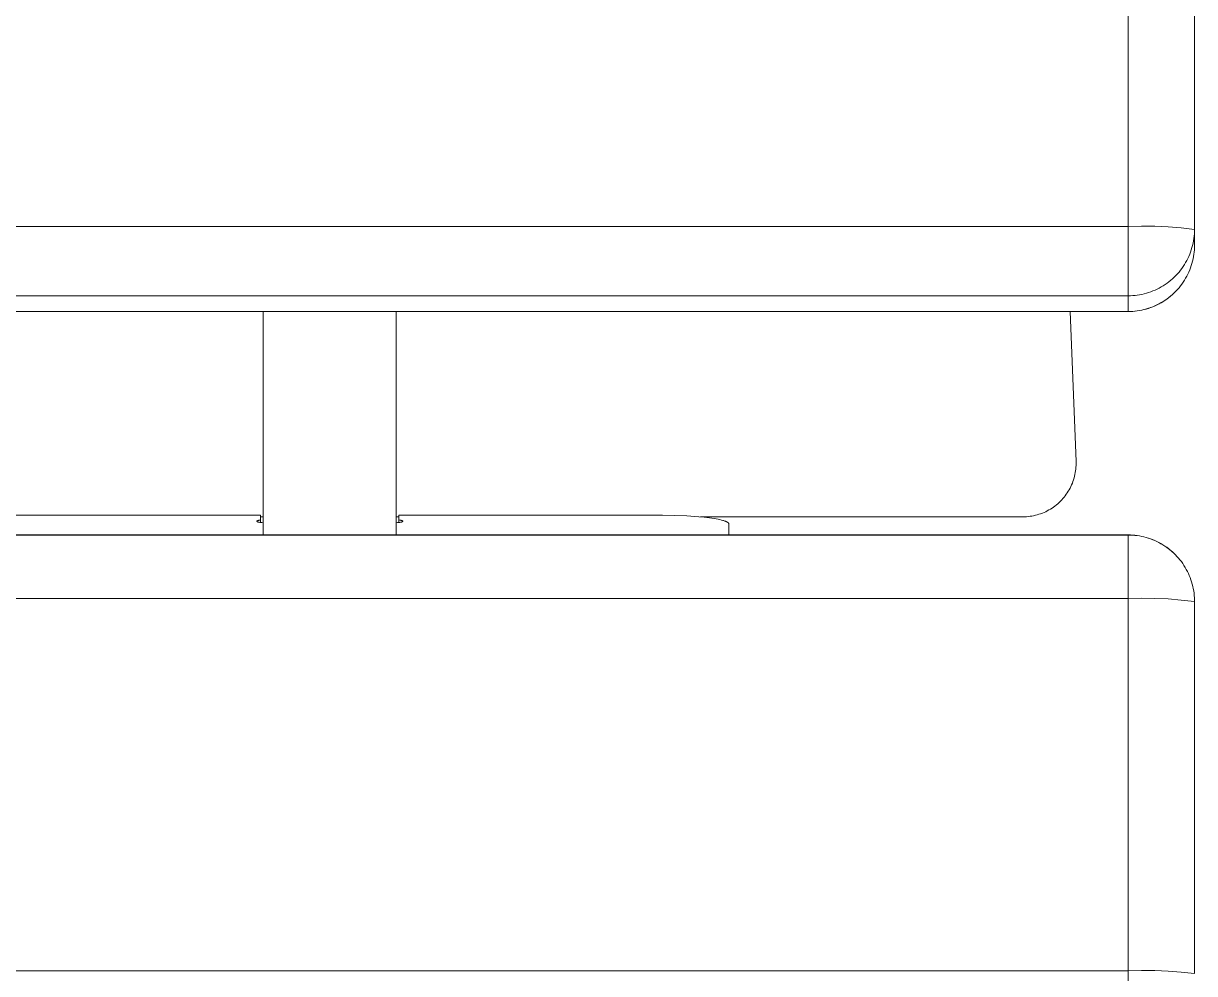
# Model space of a CAD drawing. Header units: inches. Extents: x -16 to 183, y -17 to 123.
# Drawn here: x 59.717 to 63.182, y 38.502 to 41.314 of the extents above; entities that cross this region are included whole.
import ezdxf

# ---------------------------------------------------------------- set-up
doc = ezdxf.new("R2010")
doc.units = ezdxf.units.IN
doc.layers.add('ZANO_R', color=7, linetype='Continuous', lineweight=0)

msp = doc.modelspace()

# ---------------------------------------------------------------- linework, layer by layer
at = {"layer": 'ZANO_R'}
for p, q in [((62.98564, 40.71334), (62.98564, 41.81472)), ((63.18249, 40.70522), (63.18249, 41.75968)), ((-7.48676, 40.71334), (62.98564, 40.71334)), ((62.98564, 40.71334), (63.02508, 40.71433)), ((62.98564, 40.50836), (62.98564, 40.71334)), ((63.02508, 40.71433), (63.06453, 40.714)), ((63.06453, 40.714), (63.10394, 40.71233)), ((63.10394, 40.71233), (63.14328, 40.70934)), ((63.14328, 40.70934), (63.18249, 40.70503)), ((63.18201, 40.69131), (63.18141, 40.68447)), ((63.18237, 40.69817), (63.18201, 40.69131)), ((63.18249, 40.70503), (63.18237, 40.69817)), ((63.18249, 40.70067), (63.18249, 40.65848)), ((63.17663, 40.65743), (63.17485, 40.6508)), ((63.17818, 40.66412), (63.17663, 40.65743)), ((63.17949, 40.67087), (63.17818, 40.66412)), ((63.18057, 40.67765), (63.17949, 40.67087)), ((63.18141, 40.68447), (63.18057, 40.67765)), ((63.18249, 40.65848), (63.18237, 40.65162)), ((63.16254, 40.61879), (63.15942, 40.61267)), ((63.16545, 40.62501), (63.16254, 40.61879)), ((63.16813, 40.63133), (63.16545, 40.62501)), ((63.1706, 40.63774), (63.16813, 40.63133)), ((63.17284, 40.64423), (63.1706, 40.63774)), ((63.17485, 40.6508), (63.17284, 40.64423)), ((63.17818, 40.61757), (63.17663, 40.61088)), ((63.17949, 40.62432), (63.17818, 40.61757)), ((63.18057, 40.6311), (63.17949, 40.62432)), ((63.18141, 40.63792), (63.18057, 40.6311)), ((63.18201, 40.64476), (63.18141, 40.63792)), ((63.18237, 40.65162), (63.18201, 40.64476)), ((63.14073, 40.58391), (63.1364, 40.57858)), ((63.14486, 40.58939), (63.14073, 40.58391)), ((63.14881, 40.59502), (63.14486, 40.58939)), ((63.15255, 40.60078), (63.14881, 40.59502)), ((63.15609, 40.60666), (63.15255, 40.60078)), ((63.15942, 40.61267), (63.15609, 40.60666)), ((63.16813, 40.58478), (63.16545, 40.57846)), ((63.1706, 40.59119), (63.16813, 40.58478)), ((63.17284, 40.59768), (63.1706, 40.59119)), ((63.17485, 40.60425), (63.17284, 40.59768)), ((63.17663, 40.61088), (63.17485, 40.60425)), ((63.1068, 40.55002), (63.10131, 40.54588)), ((63.11214, 40.55433), (63.1068, 40.55002)), ((63.11733, 40.55884), (63.11214, 40.55433)), ((63.12235, 40.56352), (63.11733, 40.55884)), ((63.12721, 40.56837), (63.12235, 40.56352)), ((63.13189, 40.57339), (63.12721, 40.56837)), ((63.1364, 40.57858), (63.13189, 40.57339)), ((63.14881, 40.54847), (63.14486, 40.54284)), ((63.15255, 40.55423), (63.14881, 40.54847)), ((63.15609, 40.56011), (63.15255, 40.55423)), ((63.15942, 40.56612), (63.15609, 40.56011)), ((63.16254, 40.57224), (63.15942, 40.56612)), ((63.16545, 40.57846), (63.16254, 40.57224)), ((63.03325, 40.51418), (63.02655, 40.51264)), ((63.03988, 40.51596), (63.03325, 40.51418)), ((63.04645, 40.51796), (63.03988, 40.51596)), ((63.05294, 40.52019), (63.04645, 40.51796)), ((63.05936, 40.52265), (63.05294, 40.52019)), ((63.06568, 40.52533), (63.05936, 40.52265)), ((63.07191, 40.52823), (63.06568, 40.52533)), ((63.07803, 40.53135), (63.07191, 40.52823)), ((63.08404, 40.53467), (63.07803, 40.53135)), ((63.08992, 40.53821), (63.08404, 40.53467)), ((63.09569, 40.54195), (63.08992, 40.53821)), ((63.10131, 40.54588), (63.09569, 40.54195)), ((63.12125, 40.51579), (63.11624, 40.51119)), ((63.12235, 40.51697), (63.11733, 40.51229)), ((63.12721, 40.52182), (63.12235, 40.51697)), ((63.13189, 40.52685), (63.12721, 40.52182)), ((63.1364, 40.53203), (63.13189, 40.52685)), ((63.14073, 40.53736), (63.1364, 40.53203)), ((63.14486, 40.54284), (63.14073, 40.53736)), ((62.98564, 40.50836), (-7.48676, 40.50836)), ((62.99251, 40.50847), (62.98564, 40.50836)), ((62.98564, 40.46181), (62.98564, 40.50836)), ((62.99937, 40.50883), (62.99251, 40.50847)), ((63.00621, 40.50943), (62.99937, 40.50883)), ((63.01303, 40.51026), (63.00621, 40.50943)), ((63.01981, 40.51133), (63.01303, 40.51026)), ((63.02655, 40.51264), (63.01981, 40.51133)), ((63.0711, 40.48115), (63.06492, 40.4783)), ((63.07191, 40.48168), (63.06568, 40.47878)), ((63.07717, 40.48421), (63.0711, 40.48115)), ((63.07803, 40.4848), (63.07191, 40.48168)), ((63.08314, 40.48747), (63.07717, 40.48421)), ((63.08404, 40.48812), (63.07803, 40.4848)), ((63.08899, 40.49094), (63.08314, 40.48747)), ((63.08992, 40.49166), (63.08404, 40.48812)), ((63.09471, 40.49461), (63.08899, 40.49094)), ((63.09569, 40.4954), (63.08992, 40.49166)), ((63.10031, 40.49847), (63.09471, 40.49461)), ((63.10131, 40.49933), (63.09569, 40.4954)), ((63.10576, 40.50253), (63.10031, 40.49847)), ((63.1068, 40.50347), (63.10131, 40.49933)), ((63.11108, 40.50677), (63.10576, 40.50253)), ((63.11214, 40.50778), (63.1068, 40.50347)), ((63.11624, 40.51119), (63.11108, 40.50677)), ((63.11733, 40.51229), (63.11214, 40.50778)), ((-7.48676, 40.46181), (62.98564, 40.46181)), ((62.98564, 40.46163), (-7.48676, 40.46163)), ((60.42659, 39.80033), (60.42659, 40.46181)), ((60.82029, 39.80033), (60.82029, 40.46181)), ((62.83163, 40.01775), (62.81432, 40.46181)), ((62.99251, 40.46192), (62.98564, 40.46181)), ((62.98564, 40.46164), (62.98564, 40.46181)), ((62.99244, 40.46175), (62.98564, 40.46163)), ((62.98564, 40.46169), (62.98564, 40.46164)), ((62.98564, 40.46164), (62.98564, 40.46163)), ((62.98564, 40.46163), (62.98564, 40.46164)), ((62.98564, 40.46163), (62.98564, 40.46163)), ((62.98564, 40.46163), (62.98564, 40.46163)), ((62.98564, 40.46163), (62.98564, 40.46163)), ((62.99923, 40.4621), (62.99244, 40.46175)), ((62.99937, 40.46228), (62.99251, 40.46192)), ((63.00601, 40.46269), (62.99923, 40.4621)), ((63.00621, 40.46288), (62.99937, 40.46228)), ((63.01276, 40.46351), (63.00601, 40.46269)), ((63.01303, 40.46371), (63.00621, 40.46288)), ((63.01947, 40.46456), (63.01276, 40.46351)), ((63.01981, 40.46478), (63.01303, 40.46371)), ((63.02615, 40.46584), (63.01947, 40.46456)), ((63.02655, 40.46609), (63.01981, 40.46478)), ((63.03278, 40.46736), (63.02615, 40.46584)), ((63.03325, 40.46763), (63.02655, 40.46609)), ((63.03935, 40.4691), (63.03278, 40.46736)), ((63.03988, 40.46941), (63.03325, 40.46763)), ((63.04586, 40.47107), (63.03935, 40.4691)), ((63.04645, 40.47141), (63.03988, 40.46941)), ((63.0523, 40.47326), (63.04586, 40.47107)), ((63.05294, 40.47364), (63.04645, 40.47141)), ((63.05865, 40.47567), (63.0523, 40.47326)), ((63.05936, 40.4761), (63.05294, 40.47364)), ((63.06492, 40.4783), (63.05865, 40.47567)), ((63.06568, 40.47878), (63.05936, 40.4761)), ((62.83092, 39.99551), (62.83028, 39.99017)), ((62.83138, 40.00087), (62.83092, 39.99551)), ((62.83165, 40.00624), (62.83138, 40.00087)), ((62.83172, 40.01468), (62.83163, 40.01775)), ((62.83175, 40.01162), (62.83165, 40.00624)), ((62.83175, 40.01162), (62.83172, 40.01468)), ((62.82437, 39.96398), (62.82265, 39.95888)), ((62.82591, 39.96913), (62.82437, 39.96398)), ((62.82727, 39.97433), (62.82591, 39.96913)), ((62.82845, 39.97958), (62.82727, 39.97433)), ((62.82946, 39.98486), (62.82845, 39.97958)), ((62.83028, 39.99017), (62.82946, 39.98486)), ((62.80595, 39.92525), (62.80292, 39.9208)), ((62.80882, 39.92979), (62.80595, 39.92525)), ((62.81154, 39.93443), (62.80882, 39.92979)), ((62.81409, 39.93917), (62.81154, 39.93443)), ((62.81648, 39.94398), (62.81409, 39.93917)), ((62.81871, 39.94888), (62.81648, 39.94398)), ((62.82077, 39.95384), (62.81871, 39.94888)), ((62.82265, 39.95888), (62.82077, 39.95384)), ((62.77776, 39.89292), (62.77365, 39.88946)), ((62.78176, 39.89652), (62.77776, 39.89292)), ((62.78562, 39.90026), (62.78176, 39.89652)), ((62.78936, 39.90413), (62.78562, 39.90026)), ((62.79296, 39.90812), (62.78936, 39.90413)), ((62.79643, 39.91223), (62.79296, 39.90812)), ((62.79975, 39.91646), (62.79643, 39.91223)), ((62.80292, 39.9208), (62.79975, 39.91646)), ((60.41872, 39.85884), (59.63919, 39.85884)), ((60.41872, 39.84478), (60.41872, 39.85884)), ((61.60769, 39.85884), (60.82816, 39.85884)), ((60.82816, 39.85884), (60.82816, 39.84478)), ((61.64351, 39.8584), (61.60769, 39.85884)), ((61.68015, 39.857), (61.64351, 39.8584)), ((61.71541, 39.85457), (61.68015, 39.857)), ((62.69571, 39.8556), (62.69037, 39.85496)), ((62.70102, 39.85643), (62.69571, 39.8556)), ((62.70631, 39.85743), (62.70102, 39.85643)), ((62.71155, 39.85861), (62.70631, 39.85743)), ((62.71675, 39.85998), (62.71155, 39.85861)), ((62.72191, 39.86152), (62.71675, 39.85998)), ((62.727, 39.86323), (62.72191, 39.86152)), ((62.73204, 39.86512), (62.727, 39.86323)), ((62.73701, 39.86717), (62.73204, 39.86512)), ((62.7419, 39.8694), (62.73701, 39.86717)), ((62.74672, 39.87179), (62.7419, 39.8694)), ((62.75145, 39.87435), (62.74672, 39.87179)), ((62.75609, 39.87706), (62.75145, 39.87435)), ((62.76064, 39.87993), (62.75609, 39.87706)), ((62.76508, 39.88296), (62.76064, 39.87993)), ((62.76942, 39.88614), (62.76508, 39.88296)), ((62.77365, 39.88946), (62.76942, 39.88614)), ((60.40718, 39.84111), (60.40719, 39.84114)), ((60.40718, 39.84108), (60.40718, 39.84111)), ((60.40718, 39.84104), (60.40718, 39.84108)), ((60.40719, 39.84101), (60.40718, 39.84104)), ((60.40719, 39.84118), (60.4072, 39.84121)), ((60.40719, 39.84114), (60.40719, 39.84118)), ((60.40719, 39.84098), (60.40719, 39.84101)), ((60.4072, 39.84094), (60.40719, 39.84098)), ((60.4072, 39.84125), (60.40721, 39.84128)), ((60.4072, 39.84121), (60.4072, 39.84125)), ((60.4072, 39.84091), (60.4072, 39.84094)), ((60.40721, 39.84087), (60.4072, 39.84091)), ((60.40721, 39.84128), (60.40722, 39.84131)), ((60.40722, 39.84084), (60.40721, 39.84087)), ((60.40722, 39.84131), (60.40724, 39.84135)), ((60.40724, 39.84081), (60.40722, 39.84084)), ((60.40724, 39.84135), (60.40725, 39.84138)), ((60.40725, 39.84077), (60.40724, 39.84081)), ((60.40725, 39.84138), (60.40727, 39.84142)), ((60.40727, 39.84074), (60.40725, 39.84077)), ((60.40727, 39.84142), (60.40728, 39.84145)), ((60.40728, 39.8407), (60.40727, 39.84074)), ((60.40728, 39.84145), (60.4073, 39.84148)), ((60.4073, 39.84067), (60.40728, 39.8407)), ((60.4073, 39.84148), (60.40732, 39.84152)), ((60.40732, 39.84064), (60.4073, 39.84067)), ((60.40732, 39.84152), (60.40735, 39.84155)), ((60.40735, 39.8406), (60.40732, 39.84064)), ((60.40735, 39.84155), (60.40737, 39.84158)), ((60.40737, 39.84057), (60.40735, 39.8406)), ((60.40737, 39.84158), (60.40739, 39.84162)), ((60.40739, 39.84054), (60.40737, 39.84057)), ((60.40739, 39.84162), (60.40742, 39.84165)), ((60.40742, 39.8405), (60.40739, 39.84054)), ((60.40742, 39.84165), (60.40745, 39.84169)), ((60.40745, 39.84047), (60.40742, 39.8405)), ((60.40745, 39.84169), (60.40748, 39.84172)), ((60.40748, 39.84044), (60.40745, 39.84047)), ((60.40748, 39.84172), (60.40751, 39.84175)), ((60.40751, 39.8404), (60.40748, 39.84044)), ((60.40751, 39.84175), (60.40755, 39.84179)), ((60.40755, 39.84037), (60.40751, 39.8404)), ((60.40755, 39.84179), (60.40758, 39.84182)), ((60.40758, 39.84034), (60.40755, 39.84037)), ((60.40758, 39.84182), (60.40762, 39.84185)), ((60.40762, 39.8403), (60.40758, 39.84034)), ((60.40762, 39.84185), (60.40766, 39.84189)), ((60.40766, 39.84027), (60.40762, 39.8403)), ((60.40766, 39.84189), (60.4077, 39.84192)), ((60.4077, 39.84024), (60.40766, 39.84027)), ((60.4077, 39.84192), (60.40774, 39.84195)), ((60.40774, 39.8402), (60.4077, 39.84024)), ((60.40774, 39.84195), (60.40778, 39.84199)), ((60.40778, 39.84017), (60.40774, 39.8402)), ((60.40778, 39.84199), (60.40783, 39.84202)), ((60.40783, 39.84014), (60.40778, 39.84017)), ((60.40783, 39.84202), (60.40792, 39.84208)), ((60.40792, 39.84007), (60.40783, 39.84014)), ((60.40792, 39.84208), (60.40802, 39.84215)), ((60.40802, 39.84), (60.40792, 39.84007)), ((60.40802, 39.84215), (60.40813, 39.84222)), ((60.40813, 39.83994), (60.40802, 39.84)), ((60.40813, 39.84222), (60.40824, 39.84228)), ((60.40824, 39.83987), (60.40813, 39.83994)), ((60.40824, 39.84228), (60.40836, 39.84235)), ((60.40836, 39.83981), (60.40824, 39.83987)), ((60.40836, 39.84235), (60.40848, 39.84241)), ((60.40848, 39.83974), (60.40836, 39.83981)), ((60.40848, 39.84241), (60.40861, 39.84247)), ((60.40861, 39.83968), (60.40848, 39.83974)), ((60.40861, 39.84247), (60.40875, 39.84254)), ((60.40875, 39.83962), (60.40861, 39.83968)), ((60.40875, 39.84254), (60.40904, 39.84267)), ((60.40904, 39.83949), (60.40875, 39.83962)), ((60.40904, 39.84267), (60.40935, 39.84279)), ((60.40935, 39.83936), (60.40904, 39.83949)), ((60.40935, 39.84279), (60.40969, 39.84291)), ((60.40969, 39.83924), (60.40935, 39.83936)), ((60.40969, 39.84291), (60.41004, 39.84304)), ((60.41004, 39.83912), (60.40969, 39.83924)), ((60.41004, 39.84304), (60.41042, 39.84316)), ((60.41042, 39.839), (60.41004, 39.83912)), ((60.41042, 39.84316), (60.41124, 39.84339)), ((60.41124, 39.83876), (60.41042, 39.839)), ((60.41124, 39.84339), (60.41213, 39.84362)), ((60.41213, 39.83854), (60.41124, 39.83876)), ((60.41213, 39.84362), (60.41309, 39.84384)), ((60.41309, 39.83832), (60.41213, 39.83854)), ((60.41309, 39.84384), (60.41411, 39.84404)), ((60.41411, 39.83811), (60.41309, 39.83832)), ((60.41411, 39.84404), (60.41633, 39.84443)), ((60.41633, 39.83772), (60.41411, 39.83811)), ((60.41633, 39.84443), (60.41872, 39.84478)), ((60.41872, 39.83738), (60.41633, 39.83772)), ((60.41872, 39.85414), (60.42659, 39.85414)), ((60.41872, 39.83738), (60.41872, 39.84478)), ((60.42265, 39.83692), (60.41872, 39.83738)), ((60.42659, 39.83656), (60.42265, 39.83692)), ((60.82029, 39.85414), (60.82816, 39.85414)), ((60.82423, 39.83692), (60.82029, 39.83656)), ((60.82816, 39.83738), (60.82423, 39.83692)), ((60.82816, 39.84478), (60.83055, 39.84443)), ((60.82816, 39.84478), (60.82816, 39.83738)), ((60.83055, 39.83772), (60.82816, 39.83738)), ((60.83055, 39.84443), (60.83276, 39.84404)), ((60.83276, 39.83811), (60.83055, 39.83772)), ((60.83276, 39.84404), (60.83379, 39.84384)), ((60.83379, 39.83832), (60.83276, 39.83811)), ((60.83379, 39.84384), (60.83475, 39.84362)), ((60.83475, 39.83854), (60.83379, 39.83832)), ((60.83475, 39.84362), (60.83564, 39.84339)), ((60.83564, 39.83876), (60.83475, 39.83854)), ((60.83564, 39.84339), (60.83646, 39.84316)), ((60.83646, 39.839), (60.83564, 39.83876)), ((60.83646, 39.84316), (60.83683, 39.84304)), ((60.83683, 39.83912), (60.83646, 39.839)), ((60.83683, 39.84304), (60.83719, 39.84291)), ((60.83719, 39.83924), (60.83683, 39.83912)), ((60.83719, 39.84291), (60.83753, 39.84279)), ((60.83753, 39.83936), (60.83719, 39.83924)), ((60.83753, 39.84279), (60.83784, 39.84267)), ((60.83784, 39.83949), (60.83753, 39.83936)), ((60.83784, 39.84267), (60.83813, 39.84254)), ((60.83813, 39.83962), (60.83784, 39.83949)), ((60.83813, 39.84254), (60.83827, 39.84247)), ((60.83827, 39.83968), (60.83813, 39.83962)), ((60.83827, 39.84247), (60.8384, 39.84241)), ((60.8384, 39.83974), (60.83827, 39.83968)), ((60.8384, 39.84241), (60.83852, 39.84235)), ((60.83852, 39.83981), (60.8384, 39.83974)), ((60.83852, 39.84235), (60.83864, 39.84228)), ((60.83864, 39.83987), (60.83852, 39.83981)), ((60.83864, 39.84228), (60.83875, 39.84222)), ((60.83875, 39.83994), (60.83864, 39.83987)), ((60.83875, 39.84222), (60.83886, 39.84215)), ((60.83886, 39.84), (60.83875, 39.83994)), ((60.83886, 39.84215), (60.83896, 39.84208)), ((60.83896, 39.84007), (60.83886, 39.84)), ((60.83896, 39.84208), (60.83905, 39.84202)), ((60.83905, 39.84014), (60.83896, 39.84007)), ((60.83905, 39.84202), (60.8391, 39.84199)), ((60.8391, 39.84017), (60.83905, 39.84014)), ((60.8391, 39.84199), (60.83914, 39.84195)), ((60.83914, 39.8402), (60.8391, 39.84017)), ((60.83914, 39.84195), (60.83918, 39.84192)), ((60.83918, 39.84024), (60.83914, 39.8402)), ((60.83918, 39.84192), (60.83922, 39.84189)), ((60.83922, 39.84027), (60.83918, 39.84024)), ((60.83922, 39.84189), (60.83926, 39.84185)), ((60.83926, 39.8403), (60.83922, 39.84027)), ((60.83926, 39.84185), (60.8393, 39.84182)), ((60.8393, 39.84034), (60.83926, 39.8403)), ((60.8393, 39.84182), (60.83933, 39.84179)), ((60.83933, 39.84037), (60.8393, 39.84034)), ((60.83933, 39.84179), (60.83937, 39.84175)), ((60.83937, 39.8404), (60.83933, 39.84037)), ((60.83937, 39.84175), (60.8394, 39.84172)), ((60.8394, 39.84044), (60.83937, 39.8404)), ((60.8394, 39.84172), (60.83943, 39.84169)), ((60.83943, 39.84047), (60.8394, 39.84044)), ((60.83943, 39.84169), (60.83946, 39.84165)), ((60.83946, 39.8405), (60.83943, 39.84047)), ((60.83946, 39.84165), (60.83948, 39.84162)), ((60.83948, 39.84054), (60.83946, 39.8405)), ((60.83948, 39.84162), (60.83951, 39.84158)), ((60.83951, 39.84057), (60.83948, 39.84054)), ((60.83951, 39.84158), (60.83953, 39.84155)), ((60.83953, 39.8406), (60.83951, 39.84057)), ((60.83953, 39.84155), (60.83956, 39.84152)), ((60.83956, 39.84064), (60.83953, 39.8406)), ((60.83956, 39.84152), (60.83958, 39.84148)), ((60.83958, 39.84067), (60.83956, 39.84064)), ((60.83958, 39.84148), (60.8396, 39.84145)), ((60.8396, 39.8407), (60.83958, 39.84067)), ((60.8396, 39.84145), (60.83961, 39.84142)), ((60.83961, 39.84074), (60.8396, 39.8407)), ((60.83961, 39.84142), (60.83963, 39.84138)), ((60.83963, 39.84077), (60.83961, 39.84074)), ((60.83963, 39.84138), (60.83964, 39.84135)), ((60.83964, 39.84081), (60.83963, 39.84077)), ((60.83964, 39.84135), (60.83965, 39.84131)), ((60.83965, 39.84084), (60.83964, 39.84081)), ((60.83965, 39.84131), (60.83967, 39.84128)), ((60.83967, 39.84087), (60.83965, 39.84084)), ((60.83967, 39.84128), (60.83967, 39.84125)), ((60.83967, 39.84125), (60.83968, 39.84121)), ((60.83968, 39.84094), (60.83967, 39.84091)), ((60.83967, 39.84091), (60.83967, 39.84087)), ((60.83968, 39.84121), (60.83969, 39.84118)), ((60.83969, 39.84098), (60.83968, 39.84094)), ((60.83969, 39.84118), (60.83969, 39.84114)), ((60.83969, 39.84114), (60.83969, 39.84111)), ((60.83969, 39.84111), (60.8397, 39.84108)), ((60.8397, 39.84108), (60.83969, 39.84104)), ((60.83969, 39.84104), (60.83969, 39.84101)), ((60.83969, 39.84101), (60.83969, 39.84098)), ((61.73177, 39.85299), (61.71541, 39.85457)), ((61.72027, 39.85414), (62.67427, 39.85414)), ((61.74689, 39.85117), (61.73177, 39.85299)), ((61.76052, 39.84916), (61.74689, 39.85117)), ((61.76671, 39.84809), (61.76052, 39.84916)), ((61.77245, 39.84699), (61.76671, 39.84809)), ((61.77774, 39.84585), (61.77245, 39.84699)), ((61.78255, 39.84469), (61.77774, 39.84585)), ((61.78688, 39.8435), (61.78255, 39.84469)), ((61.78886, 39.8429), (61.78688, 39.8435)), ((61.79072, 39.8423), (61.78886, 39.8429)), ((61.79246, 39.84169), (61.79072, 39.8423)), ((61.79407, 39.84109), (61.79246, 39.84169)), ((61.79557, 39.84048), (61.79407, 39.84109)), ((61.79694, 39.83987), (61.79557, 39.84048)), ((61.79758, 39.83956), (61.79694, 39.83987)), ((61.7982, 39.83926), (61.79758, 39.83956)), ((61.79878, 39.83895), (61.7982, 39.83926)), ((61.79933, 39.83864), (61.79878, 39.83895)), ((61.79986, 39.83834), (61.79933, 39.83864)), ((61.80035, 39.83804), (61.79986, 39.83834)), ((61.80082, 39.83773), (61.80035, 39.83804)), ((61.80125, 39.83743), (61.80082, 39.83773)), ((61.80166, 39.83712), (61.80125, 39.83743)), ((61.80186, 39.83697), (61.80166, 39.83712)), ((61.80204, 39.83682), (61.80186, 39.83697)), ((61.80222, 39.83667), (61.80204, 39.83682)), ((61.8024, 39.83652), (61.80222, 39.83667)), ((61.80256, 39.83637), (61.8024, 39.83652)), ((61.80272, 39.83622), (61.80256, 39.83637)), ((61.80287, 39.83606), (61.80272, 39.83622)), ((61.80302, 39.83591), (61.80287, 39.83606)), ((61.80316, 39.83576), (61.80302, 39.83591)), ((61.80329, 39.83561), (61.80316, 39.83576)), ((61.80341, 39.83546), (61.80329, 39.83561)), ((61.80353, 39.83531), (61.80341, 39.83546)), ((61.80364, 39.83516), (61.80353, 39.83531)), ((61.80374, 39.83502), (61.80364, 39.83516)), ((61.80384, 39.83487), (61.80374, 39.83502)), ((61.80393, 39.83472), (61.80384, 39.83487)), ((61.80402, 39.83457), (61.80393, 39.83472)), ((61.8041, 39.83442), (61.80402, 39.83457)), ((61.80417, 39.83427), (61.8041, 39.83442)), ((61.80423, 39.83412), (61.80417, 39.83427)), ((61.80429, 39.83398), (61.80423, 39.83412)), ((61.80435, 39.83383), (61.80429, 39.83398)), ((61.80439, 39.83368), (61.80435, 39.83383)), ((61.80443, 39.83354), (61.80439, 39.83368)), ((61.80447, 39.83339), (61.80443, 39.83354)), ((61.80449, 39.83324), (61.80447, 39.83339)), ((61.80451, 39.8331), (61.80449, 39.83324)), ((61.80453, 39.83295), (61.80451, 39.8331)), ((61.80454, 39.83281), (61.80453, 39.83295)), ((61.80454, 39.83266), (61.80454, 39.83281)), ((61.80454, 39.80033), (61.80454, 39.83266)), ((62.67964, 39.85423), (62.67427, 39.85414)), ((62.68501, 39.8545), (62.67964, 39.85423)), ((62.69037, 39.85496), (62.68501, 39.8545)), ((-7.48676, 39.8005), (62.98564, 39.8005)), ((-7.48676, 39.80033), (62.98564, 39.80033)), ((62.98564, 39.8005), (62.99242, 39.80039)), ((62.98564, 39.61197), (62.98564, 39.80044)), ((62.98564, 39.80033), (62.99244, 39.80021)), ((62.99242, 39.80039), (62.99918, 39.80004)), ((62.99244, 39.80021), (62.99922, 39.79986)), ((62.99918, 39.80004), (63.00593, 39.79946)), ((62.99922, 39.79986), (63.00599, 39.79928)), ((63.00593, 39.79946), (63.01265, 39.79864)), ((63.00599, 39.79928), (63.01274, 39.79846)), ((63.01265, 39.79864), (63.01935, 39.7976)), ((63.01274, 39.79846), (63.01945, 39.79741)), ((63.01935, 39.7976), (63.026, 39.79632)), ((63.01945, 39.79741), (63.02612, 39.79613)), ((63.026, 39.79632), (63.03261, 39.79482)), ((63.02612, 39.79613), (63.03275, 39.79462)), ((63.03261, 39.79482), (63.03916, 39.79309)), ((63.03275, 39.79462), (63.03931, 39.79288)), ((63.03916, 39.79309), (63.04564, 39.79114)), ((63.03931, 39.79288), (63.04582, 39.79091)), ((63.04564, 39.79114), (63.05206, 39.78896)), ((63.04582, 39.79091), (63.05225, 39.78873)), ((63.05206, 39.78896), (63.05839, 39.78657)), ((63.05225, 39.78873), (63.05861, 39.78632)), ((63.05839, 39.78657), (63.06464, 39.78396)), ((63.05861, 39.78632), (63.06487, 39.78369)), ((63.06464, 39.78396), (63.0708, 39.78113)), ((63.06487, 39.78369), (63.07105, 39.78085)), ((63.0708, 39.78113), (63.07686, 39.7781)), ((63.07105, 39.78085), (63.07712, 39.7778)), ((63.07686, 39.7781), (63.08281, 39.77485)), ((63.07712, 39.7778), (63.08308, 39.77454)), ((63.08281, 39.77485), (63.08864, 39.77141)), ((63.08308, 39.77454), (63.08892, 39.77108)), ((63.08864, 39.77141), (63.09435, 39.76777)), ((63.08892, 39.77108), (63.09465, 39.76742)), ((63.09435, 39.76777), (63.09993, 39.76393)), ((63.09465, 39.76742), (63.10024, 39.76356)), ((63.09993, 39.76393), (63.10538, 39.7599)), ((63.10024, 39.76356), (63.1057, 39.75952)), ((63.10538, 39.7599), (63.11068, 39.75569)), ((63.1057, 39.75952), (63.11101, 39.75528)), ((63.11068, 39.75569), (63.11584, 39.7513)), ((63.11101, 39.75528), (63.11618, 39.75087)), ((63.11584, 39.7513), (63.12084, 39.74673)), ((63.11618, 39.75087), (63.12119, 39.74628)), ((63.12084, 39.74673), (63.12569, 39.74199)), ((63.12569, 39.74199), (63.13036, 39.73709)), ((63.13036, 39.73709), (63.13487, 39.73204)), ((63.13487, 39.73204), (63.1392, 39.72682)), ((63.1392, 39.72682), (63.14334, 39.72147)), ((63.14334, 39.72147), (63.1473, 39.71597)), ((63.1473, 39.71597), (63.15107, 39.71034)), ((63.15107, 39.71034), (63.15465, 39.70459)), ((63.15465, 39.70459), (63.15802, 39.69871)), ((63.15802, 39.69871), (63.16119, 39.69273)), ((63.16119, 39.69273), (63.16415, 39.68663)), ((63.16415, 39.68663), (63.1669, 39.68044)), ((63.1669, 39.68044), (63.16943, 39.67416)), ((63.16943, 39.67416), (63.17175, 39.6678)), ((63.17175, 39.6678), (63.17385, 39.66135)), ((63.17385, 39.66135), (63.17572, 39.65484)), ((63.17572, 39.65484), (63.17737, 39.64827)), ((63.17737, 39.64827), (63.17879, 39.64165)), ((62.98564, 39.61197), (63.02508, 39.61296)), ((63.02508, 39.61296), (63.06453, 39.61262)), ((63.06453, 39.61262), (63.10394, 39.61095)), ((63.17879, 39.64165), (63.17998, 39.63498)), ((63.17998, 39.63498), (63.18095, 39.62828)), ((63.18095, 39.62828), (63.18168, 39.62154)), ((63.18168, 39.62154), (63.18218, 39.61479)), ((63.18218, 39.61479), (63.18244, 39.60802)), ((62.98564, 39.61197), (-7.48676, 39.61197)), ((62.98564, 38.51059), (62.98564, 39.61197)), ((63.10394, 39.61095), (63.14328, 39.60796)), ((63.14328, 39.60796), (63.18249, 39.60365)), ((63.18244, 39.60802), (63.18249, 39.60384)), ((63.18249, 39.60365), (63.18249, 38.59773)), ((63.18249, 39.55692), (63.18249, 39.48162)), ((63.18249, 39.33012), (63.18249, 39.18843)), ((63.18249, 39.03693), (63.18249, 38.89525)), ((63.18249, 38.74374), (63.18249, 38.60206)), ((63.18249, 38.50246), (63.18249, 38.59773)), ((-7.48676, 38.51059), (62.98564, 38.51059)), ((62.98564, 38.51059), (63.02508, 38.51158)), ((62.98564, 38.3056), (62.98564, 38.51059)), ((63.02508, 38.51158), (63.06453, 38.51124)), ((63.06453, 38.51124), (63.10394, 38.50958)), ((63.10394, 38.50958), (63.14328, 38.50659)), ((63.14328, 38.50659), (63.18249, 38.50228))]:
    msp.add_line(p, q, dxfattribs=at)

doc.saveas('drawing.dxf')
